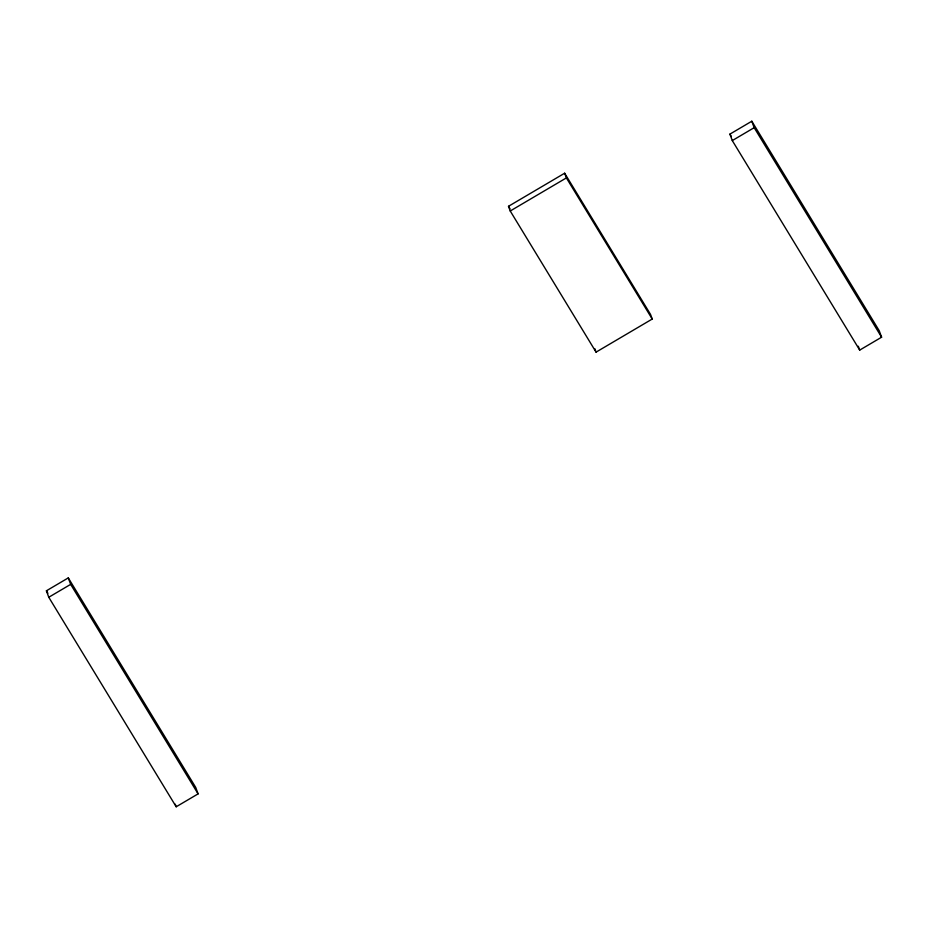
<?xml version="1.0" encoding="UTF-8"?>
<svg xmlns="http://www.w3.org/2000/svg" width="928" height="928" viewBox="0 0 928 928"><rect width="100%" height="100%" fill="white"/><g stroke="black" fill="none" stroke-linecap="round" stroke-linejoin="round"><path stroke-width="1.39" d="M508.498 206.294L564.653 173.211L650.493 314.348L652.222 319.046L596.066 352.13L510.226 210.992L508.498 206.294L510.006 208.777M510.226 210.992L566.382 177.909L564.653 173.211M729.918 134.119L751.808 121.22L879.234 330.739L881.6 337.2L859.711 350.1L732.285 140.58L729.918 134.119L731.415 136.578M732.285 140.58L754.174 127.681L751.808 121.22M46.4 590.8L68.289 577.9L195.715 787.42L198.082 793.881L176.192 806.78L48.766 597.261L46.4 590.8L47.896 593.259M48.766 597.261L70.656 584.362L68.289 577.9M754.174 127.681L881.6 337.2M566.382 177.909L652.222 319.046M70.656 584.362L198.082 793.881M858.296 346.225L859.711 350.1M594.767 348.603L596.066 352.13M175.253 804.193L176.192 806.78"/></g></svg>
